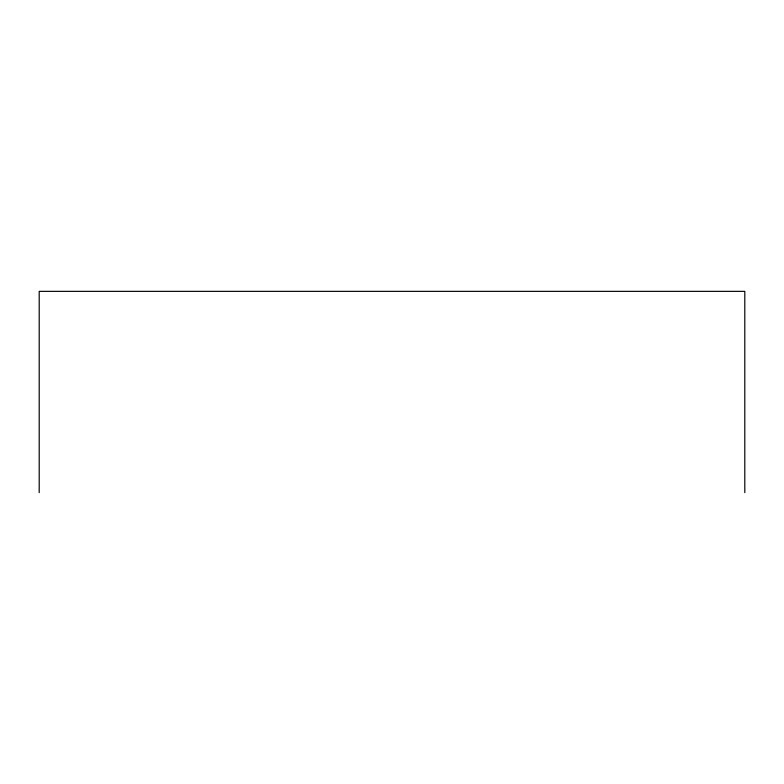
<?xml version="1.0" encoding="UTF-8"?>
<svg xmlns="http://www.w3.org/2000/svg" width="784" height="784" viewBox="0 0 784 784"><rect width="100%" height="100%" fill="white"/><g stroke="black" fill="none" stroke-linecap="round" stroke-linejoin="round"><path stroke-width="1.18" d="M744.8 492.646L744.8 291.354L39.2 291.354L39.2 492.646"/></g></svg>
